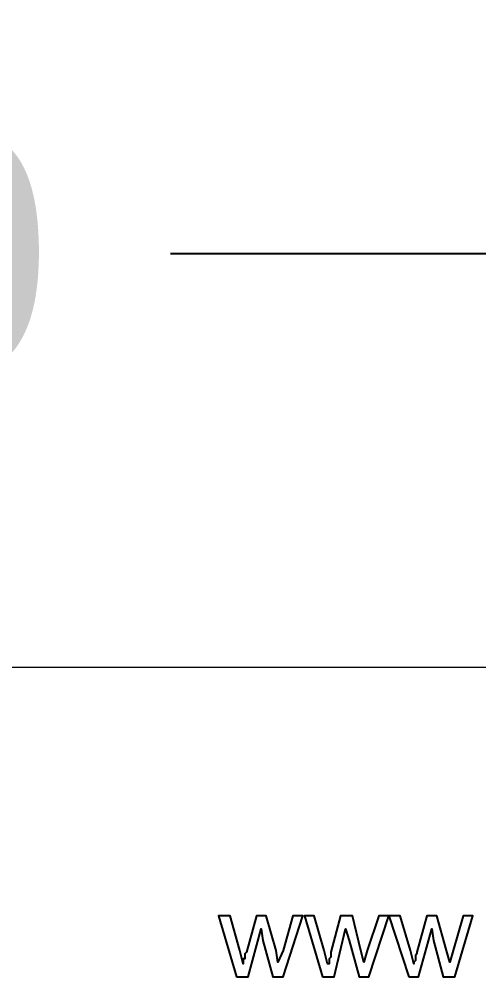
# Model space of a CAD drawing. Header units: millimetres. Extents: x -109 to -14.2, y -107.5 to -24.7.
# Drawn here: x -55.13 to -48.07, y -39.37 to -24.68 of the extents above; entities that cross this region are included whole.
import ezdxf

# ---------------------------------------------------------------- set-up
doc = ezdxf.new("R2010")
doc.units = ezdxf.units.MM
doc.header["$MEASUREMENT"] = 0
doc.layers.add('layer 1', color=7, linetype='Continuous')
doc.styles.get("Standard").update_dxf_attribs({"font": 'Deng.ttf'})
doc.dimstyles.get("Standard").update_dxf_attribs({"dimscale": 20, "dimtxt": 0.18, "dimasz": 0.18, "dimexe": 0.18, "dimexo": 0.0625, "dimgap": 0.09, "dimtad": 0, "dimtih": 1, "dimtoh": 1, "dimdec": 1, "dimzin": 0, "dimdsep": 46, "dimtxsty": 'Standard', "dimcen": 0.09, "dimadec": 0, "dimazin": 0, "dimtfac": 1, "dimtdec": 1, "dimtofl": 0, "dimtmove": 0, "dimatfit": 3, "dimfxl": 1, "dimtolj": 1, "dimtzin": 0, "dimarcsym": 0})

# ---------------------------------------------------------------- blocks, each defined once
blk = doc.blocks.new('*D6')
at = {"color": 0, "lineweight": -2, "transparency": 16777216}
for p, q in [((-85.325, -35.86), (-85.325, -24.681)), ((-33.315, -35.86), (-33.315, -24.681)), ((-81.725, -28.281), (-65.839, -28.281)), ((-36.915, -28.281), (-52.801, -28.281))]:
    blk.add_line(p, q, dxfattribs=at)
at = {"color": 0, "transparency": 16777216}
for points in [[(-81.725, -27.681), (-81.725, -28.881), (-85.325, -28.281)], [(-36.915, -27.681), (-36.915, -28.881), (-33.315, -28.281)]]:
    blk.add_solid(points, dxfattribs=at)
at = {"layer": 'Defpoints', "color": 0, "transparency": 16777216}
for p in [(-33.315, -28.281), (-85.325, -37.11), (-33.315, -37.11)]:
    blk.add_point(p, dxfattribs=at)
at = {"color": 0, "transparency": 16777216, "insert": (-59.32, -28.281), "char_height": 3.6, "attachment_point": 5}
blk.add_mtext('\\A1;52.0', dxfattribs=at)

msp = doc.modelspace()

# ---------------------------------------------------------------- linework, layer by layer
at = {"layer": 'layer 1', "color": 0, "lineweight": 18}
msp.add_open_spline([(-85.323, -34.617), (-85.323, -34.617), (-33.321, -34.617), (-33.321, -34.617)], degree=3, dxfattribs=at)
at = {"layer": 'layer 1', "color": 0}
for points, knots in [([(-51.791, -39.366), (-51.791, -39.366), (-52.068, -38.431), (-52.068, -38.431), (-52.068, -38.431), (-52.068, -38.431), (-51.888, -38.431), (-51.888, -38.431), (-51.888, -38.431), (-51.888, -38.431), (-51.739, -38.96), (-51.739, -38.96), (-51.739, -38.96), (-51.739, -38.96), (-51.687, -39.166), (-51.687, -39.166), (-51.687, -39.166), (-51.687, -39.166), (-51.687, -39.089), (-51.687, -39.089), (-51.687, -39.089), (-51.687, -39.089), (-51.662, -39.089), (-51.662, -39.089), (-51.662, -39.089), (-51.662, -39.089), (-51.662, -39.012), (-51.662, -39.012), (-51.662, -39.012), (-51.662, -39.012), (-51.636, -38.986), (-51.636, -38.986), (-51.636, -38.986), (-51.636, -38.986), (-51.481, -38.431), (-51.481, -38.431), (-51.481, -38.431), (-51.481, -38.431), (-51.333, -38.431), (-51.333, -38.431), (-51.333, -38.431), (-51.333, -38.431), (-51.178, -38.96), (-51.178, -38.96), (-51.178, -38.96), (-51.178, -38.96), (-51.152, -39.141), (-51.152, -39.141), (-51.152, -39.141), (-51.152, -39.141), (-51.074, -38.96), (-51.074, -38.96), (-51.074, -38.96), (-51.074, -38.96), (-50.926, -38.431), (-50.926, -38.431), (-50.926, -38.431), (-50.926, -38.431), (-50.771, -38.431), (-50.771, -38.431), (-50.771, -38.431), (-50.771, -38.431), (-51.074, -39.366), (-51.074, -39.366), (-51.074, -39.366), (-51.074, -39.366), (-51.229, -39.366), (-51.229, -39.366), (-51.229, -39.366), (-51.229, -39.366), (-51.384, -38.811), (-51.384, -38.811), (-51.384, -38.811), (-51.384, -38.811), (-51.41, -38.631), (-51.41, -38.631), (-51.41, -38.631), (-51.41, -38.631), (-51.61, -39.366), (-51.61, -39.366), (-51.61, -39.366), (-51.61, -39.366), (-51.791, -39.366), (-51.791, -39.366)], [0, 0, 0, 0, 0.045455, 0.045455, 0.045455, 0.045455, 0.090909, 0.090909, 0.090909, 0.090909, 0.136364, 0.136364, 0.136364, 0.136364, 0.181818, 0.181818, 0.181818, 0.181818, 0.227273, 0.227273, 0.227273, 0.227273, 0.272727, 0.272727, 0.272727, 0.272727, 0.318182, 0.318182, 0.318182, 0.318182, 0.363636, 0.363636, 0.363636, 0.363636, 0.409091, 0.409091, 0.409091, 0.409091, 0.454545, 0.454545, 0.454545, 0.454545, 0.5, 0.5, 0.5, 0.5, 0.545455, 0.545455, 0.545455, 0.545455, 0.590909, 0.590909, 0.590909, 0.590909, 0.636364, 0.636364, 0.636364, 0.636364, 0.681818, 0.681818, 0.681818, 0.681818, 0.727273, 0.727273, 0.727273, 0.727273, 0.772727, 0.772727, 0.772727, 0.772727, 0.818182, 0.818182, 0.818182, 0.818182, 0.863636, 0.863636, 0.863636, 0.863636, 0.909091, 0.909091, 0.909091, 0.909091, 1, 1, 1, 1]), ([(-50.468, -39.366), (-50.468, -39.366), (-50.745, -38.431), (-50.745, -38.431), (-50.745, -38.431), (-50.745, -38.431), (-50.597, -38.431), (-50.597, -38.431), (-50.597, -38.431), (-50.597, -38.431), (-50.442, -38.96), (-50.442, -38.96), (-50.442, -38.96), (-50.442, -38.96), (-50.39, -39.166), (-50.39, -39.166), (-50.39, -39.166), (-50.39, -39.166), (-50.365, -39.166), (-50.365, -39.166), (-50.365, -39.166), (-50.365, -39.166), (-50.365, -39.089), (-50.365, -39.089), (-50.365, -39.089), (-50.365, -39.089), (-50.339, -39.063), (-50.339, -39.063), (-50.339, -39.063), (-50.339, -39.063), (-50.339, -38.986), (-50.339, -38.986), (-50.339, -38.986), (-50.339, -38.986), (-50.19, -38.431), (-50.19, -38.431), (-50.19, -38.431), (-50.19, -38.431), (-50.01, -38.431), (-50.01, -38.431), (-50.01, -38.431), (-50.01, -38.431), (-49.88, -38.96), (-49.88, -38.96), (-49.88, -38.96), (-49.88, -38.96), (-49.835, -39.141), (-49.835, -39.141), (-49.835, -39.141), (-49.835, -39.141), (-49.784, -38.96), (-49.784, -38.96), (-49.784, -38.96), (-49.784, -38.96), (-49.603, -38.431), (-49.603, -38.431), (-49.603, -38.431), (-49.603, -38.431), (-49.448, -38.431), (-49.448, -38.431), (-49.448, -38.431), (-49.448, -38.431), (-49.758, -39.366), (-49.758, -39.366), (-49.758, -39.366), (-49.758, -39.366), (-49.906, -39.366), (-49.906, -39.366), (-49.906, -39.366), (-49.906, -39.366), (-50.061, -38.811), (-50.061, -38.811), (-50.061, -38.811), (-50.061, -38.811), (-50.113, -38.631), (-50.113, -38.631), (-50.113, -38.631), (-50.113, -38.631), (-50.287, -39.366), (-50.287, -39.366), (-50.287, -39.366), (-50.287, -39.366), (-50.468, -39.366), (-50.468, -39.366)], [0, 0, 0, 0, 0.045455, 0.045455, 0.045455, 0.045455, 0.090909, 0.090909, 0.090909, 0.090909, 0.136364, 0.136364, 0.136364, 0.136364, 0.181818, 0.181818, 0.181818, 0.181818, 0.227273, 0.227273, 0.227273, 0.227273, 0.272727, 0.272727, 0.272727, 0.272727, 0.318182, 0.318182, 0.318182, 0.318182, 0.363636, 0.363636, 0.363636, 0.363636, 0.409091, 0.409091, 0.409091, 0.409091, 0.454545, 0.454545, 0.454545, 0.454545, 0.5, 0.5, 0.5, 0.5, 0.545455, 0.545455, 0.545455, 0.545455, 0.590909, 0.590909, 0.590909, 0.590909, 0.636364, 0.636364, 0.636364, 0.636364, 0.681818, 0.681818, 0.681818, 0.681818, 0.727273, 0.727273, 0.727273, 0.727273, 0.772727, 0.772727, 0.772727, 0.772727, 0.818182, 0.818182, 0.818182, 0.818182, 0.863636, 0.863636, 0.863636, 0.863636, 0.909091, 0.909091, 0.909091, 0.909091, 1, 1, 1, 1]), ([(-49.145, -39.366), (-49.145, -39.366), (-49.448, -38.431), (-49.448, -38.431), (-49.448, -38.431), (-49.448, -38.431), (-49.274, -38.431), (-49.274, -38.431), (-49.274, -38.431), (-49.274, -38.431), (-49.119, -38.96), (-49.119, -38.96), (-49.119, -38.96), (-49.119, -38.96), (-49.067, -39.166), (-49.067, -39.166), (-49.067, -39.166), (-49.067, -39.166), (-49.067, -39.141), (-49.067, -39.141), (-49.067, -39.141), (-49.067, -39.141), (-49.042, -39.115), (-49.042, -39.115), (-49.042, -39.115), (-49.042, -39.115), (-49.042, -39.037), (-49.042, -39.037), (-49.042, -39.037), (-49.042, -39.037), (-49.022, -39.012), (-49.022, -39.012), (-49.022, -39.012), (-49.022, -39.012), (-49.022, -38.986), (-49.022, -38.986), (-49.022, -38.986), (-49.022, -38.986), (-48.867, -38.431), (-48.867, -38.431), (-48.867, -38.431), (-48.867, -38.431), (-48.713, -38.431), (-48.713, -38.431), (-48.713, -38.431), (-48.713, -38.431), (-48.564, -38.96), (-48.564, -38.96), (-48.564, -38.96), (-48.564, -38.96), (-48.512, -39.141), (-48.512, -39.141), (-48.512, -39.141), (-48.512, -39.141), (-48.461, -38.96), (-48.461, -38.96), (-48.461, -38.96), (-48.461, -38.96), (-48.306, -38.431), (-48.306, -38.431), (-48.306, -38.431), (-48.306, -38.431), (-48.158, -38.431), (-48.158, -38.431), (-48.158, -38.431), (-48.158, -38.431), (-48.435, -39.366), (-48.435, -39.366), (-48.435, -39.366), (-48.435, -39.366), (-48.616, -39.366), (-48.616, -39.366), (-48.616, -39.366), (-48.616, -39.366), (-48.764, -38.811), (-48.764, -38.811), (-48.764, -38.811), (-48.764, -38.811), (-48.79, -38.631), (-48.79, -38.631), (-48.79, -38.631), (-48.79, -38.631), (-48.996, -39.366), (-48.996, -39.366), (-48.996, -39.366), (-48.996, -39.366), (-49.145, -39.366), (-49.145, -39.366)], [0, 0, 0, 0, 0.043478, 0.043478, 0.043478, 0.043478, 0.086957, 0.086957, 0.086957, 0.086957, 0.130435, 0.130435, 0.130435, 0.130435, 0.173913, 0.173913, 0.173913, 0.173913, 0.217391, 0.217391, 0.217391, 0.217391, 0.26087, 0.26087, 0.26087, 0.26087, 0.304348, 0.304348, 0.304348, 0.304348, 0.347826, 0.347826, 0.347826, 0.347826, 0.391304, 0.391304, 0.391304, 0.391304, 0.434783, 0.434783, 0.434783, 0.434783, 0.478261, 0.478261, 0.478261, 0.478261, 0.521739, 0.521739, 0.521739, 0.521739, 0.565217, 0.565217, 0.565217, 0.565217, 0.608696, 0.608696, 0.608696, 0.608696, 0.652174, 0.652174, 0.652174, 0.652174, 0.695652, 0.695652, 0.695652, 0.695652, 0.73913, 0.73913, 0.73913, 0.73913, 0.782609, 0.782609, 0.782609, 0.782609, 0.826087, 0.826087, 0.826087, 0.826087, 0.869565, 0.869565, 0.869565, 0.869565, 0.913043, 0.913043, 0.913043, 0.913043, 1, 1, 1, 1])]:
    msp.add_open_spline(points, degree=3, knots=knots, dxfattribs=at)

# ---------------------------------------------------------------- dimensions: what is measured, and where the dimension line sits
dim = msp.add_aligned_dim(p1=(-85.325, -37.11), p2=(-33.315, -37.11), distance=8.829, dimstyle='Standard')
dim.commit()
dim.dimension.update_dxf_attribs({"geometry": '*D6', "text_midpoint": (-59.32, -28.281)})

doc.saveas('drawing.dxf')
